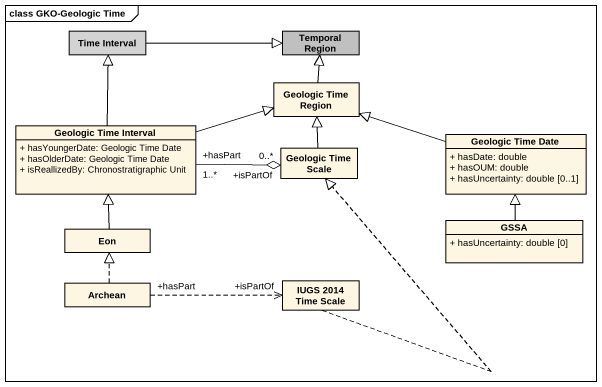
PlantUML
@startuml
mainframe class GKO-Geologic Time
hide circle
hide empty members
skinparam classAttributeIconSize 0
class "Time Interval" as Time_Interval #D3D3D3
class "Temporal Region" as Temporal_Region #C0C0C0
class "Geologic Time Region" as Geologic_Time_Region
class "Geologic Time Interval" as Geologic_Time_Interval {
  + hasYoungerDate: Geologic Time Date
  + hasOlderDate: Geologic Time Date
  + isReallizedBy: Chronostratigraphic Unit
}
class "Geologic Time Scale" as Geologic_Time_Scale
class "Geologic Time Date" as Geologic_Time_Date {
  + hasDate: double
  + hasOUM: double
  + hasUncertainty: double [0..1]
}
class GSSA {
  + hasUncertainty: double [0]
}
class Eon
class Archean
class "IUGS 2014 Time Scale" as IUGS_2014_Time_Scale
Time_Interval -right-|> Temporal_Region
Geologic_Time_Region -up-|> Temporal_Region
Geologic_Time_Interval -up-|> Time_Interval
Geologic_Time_Interval -right-|> Geologic_Time_Region
Geologic_Time_Interval "+hasPart\n1..*" -right-o "+isPartOf\n0..*" Geologic_Time_Scale
Geologic_Time_Scale -up-|> Geologic_Time_Region
Geologic_Time_Date -left-|> Geologic_Time_Region
GSSA -up-|> Geologic_Time_Date
Eon -up-|> Geologic_Time_Interval
Archean .up.|> Eon
Archean "+hasPart" .right.> "+isPartOf" IUGS_2014_Time_Scale
IUGS_2014_Time_Scale .up.|> Geologic_Time_Scale
@enduml
